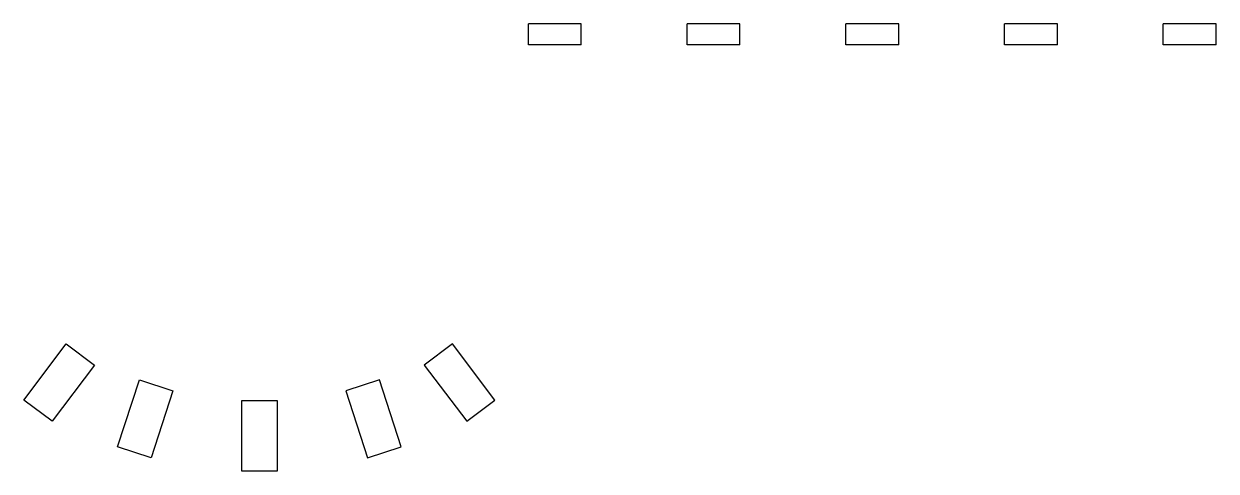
# Model space of a CAD drawing. Extents: x -45 to 88, y -27 to 27.
# Drawn here: x 30.62 to 64.43, y -26.69 to -14 of the extents above; entities outside this region: 2.
import ezdxf

# ---------------------------------------------------------------- set-up
doc = ezdxf.new("R2010")
doc.units = 0
doc.layers.add('MODELSKETCH_VISIBLE', color=7, linetype='CONTINUOUS')

msp = doc.modelspace()

# ---------------------------------------------------------------- linework, layer by layer
at = {"layer": 'MODELSKETCH_VISIBLE'}
for p, q in [((44.926, -14.6), (44.926, -14)), ((46.426, -14), (44.926, -14)), ((46.426, -14.6), (46.426, -14)), ((50.926, -14), (49.426, -14)), ((49.426, -14.6), (49.426, -14)), ((50.926, -14.6), (50.926, -14)), ((53.926, -14.6), (53.926, -14)), ((55.426, -14), (53.926, -14)), ((55.426, -14.6), (55.426, -14)), ((59.926, -14), (58.426, -14)), ((58.426, -14.6), (58.426, -14)), ((59.926, -14.6), (59.926, -14)), ((64.426, -14), (62.926, -14)), ((62.926, -14.6), (62.926, -14)), ((64.426, -14.6), (64.426, -14)), ((46.426, -14.6), (44.926, -14.6)), ((50.926, -14.6), (49.426, -14.6)), ((55.426, -14.6), (53.926, -14.6)), ((59.926, -14.6), (58.426, -14.6)), ((64.426, -14.6), (62.926, -14.6)), ((30.622, -24.675), (31.825, -23.078)), ((31.825, -23.078), (32.624, -23.68)), ((42.775, -23.078), (41.976, -23.68)), ((43.978, -24.675), (42.775, -23.078)), ((32.624, -23.68), (31.42, -25.277)), ((41.976, -23.68), (43.18, -25.277)), ((33.28, -26.001), (33.898, -24.099)), ((33.898, -24.099), (34.849, -24.408)), ((40.702, -24.099), (39.751, -24.408)), ((41.32, -26.001), (40.702, -24.099)), ((31.42, -25.277), (30.622, -24.675)), ((34.849, -24.408), (34.231, -26.31)), ((39.751, -24.408), (40.369, -26.31)), ((43.18, -25.277), (43.978, -24.675)), ((36.8, -26.691), (36.8, -24.691)), ((36.8, -24.691), (37.8, -24.691)), ((37.8, -24.691), (37.8, -26.691)), ((34.231, -26.31), (33.28, -26.001)), ((40.369, -26.31), (41.32, -26.001)), ((37.8, -26.691), (36.8, -26.691))]:
    msp.add_line(p, q, dxfattribs=at)
for radius in [5.449, 4.849]:
    msp.add_circle((82.339, 21.096), radius, dxfattribs=at)

doc.saveas('drawing.dxf')
